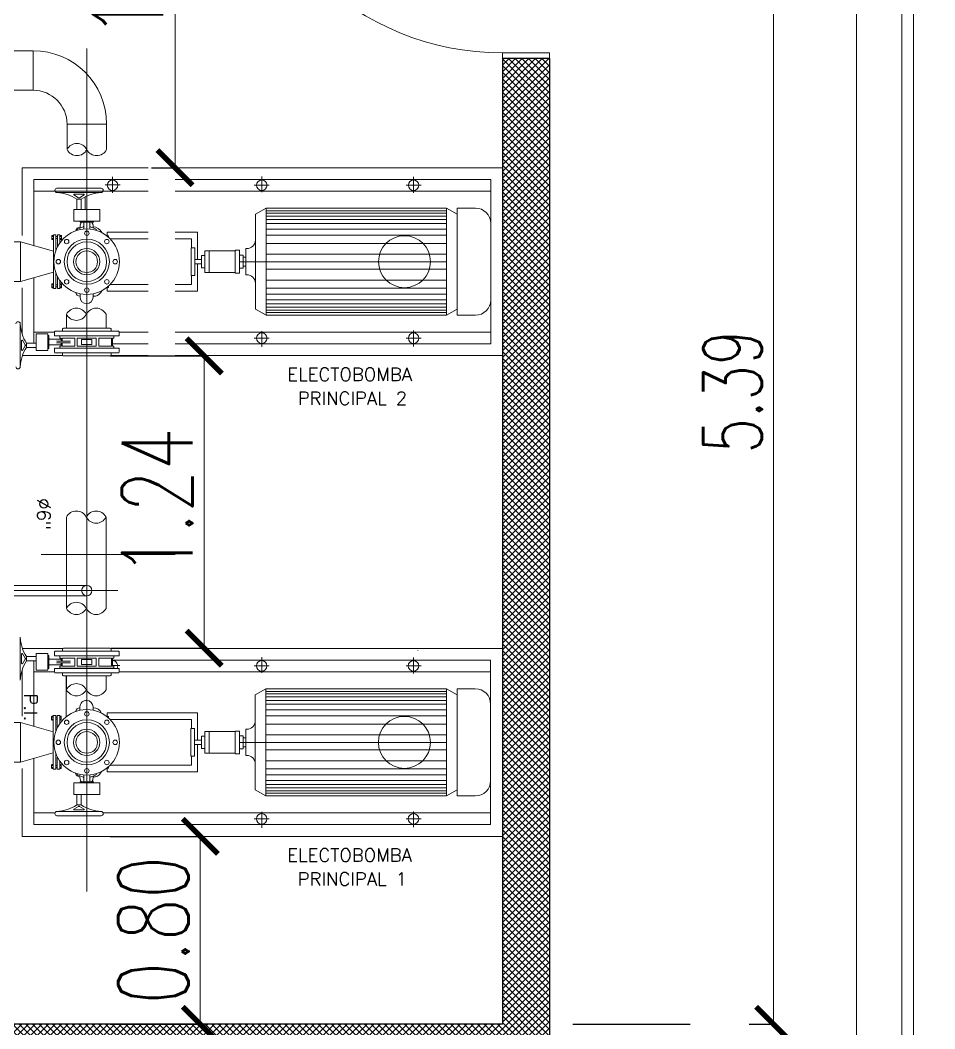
# Model space of a CAD drawing. Header units: millimetres. Extents: x 2828 to 3406, y 849 to 1266.
# Drawn here: x 2995.091 to 2998.985, y 1111.403 to 1115.696 of the extents above; entities that cross this region are included whole.
import ezdxf

# ---------------------------------------------------------------- set-up
doc = ezdxf.new("R2010")
doc.units = ezdxf.units.MM
doc.header["$PDMODE"] = 34
doc.header["$PDSIZE"] = -10
doc.linetypes.add('DASHDOT', pattern=[1, 0.5, -0.25, 0, -0.25])
doc.layers.get('DEFPOINTS').update_dxf_attribs({"lineweight": 5})
for name, color, linetype, lineweight in [('0.05', 64, 'Continuous', 5), ('0.10', 161, 'Continuous', 9), ('0.15', 41, 'Continuous', 13), ('0.30', 1, 'Continuous', 25), ('arq cotas', 152, 'Continuous', 13), ('ref. arq', 252, 'Continuous', 5)]:
    doc.layers.add(name, color=color, linetype=linetype, lineweight=lineweight)
doc.layers.add('sombrado muro nuevo', color=7, linetype='Continuous', lineweight=5, true_color=0x757575)
doc.layers.add('vehiculos', color=7, linetype='Continuous', lineweight=9, true_color=0x4a4a4a)
doc.styles.add('250-cts', font='romans.shx', dxfattribs={"width": 0.7, "height": 0.25})
doc.styles.add('ROMANS', font='romans.shx')
doc.dimstyles.new('250', dxfattribs={"dimtxt": 0.3, "dimasz": 0.15, "dimexe": 0, "dimexo": 0.1, "dimgap": 0.05, "dimtad": 1, "dimzin": 0, "dimdsep": 46, "dimtxsty": '250-cts', "dimblk": 'ARCHTICK', "dimcen": 0.02, "dimclrd": 256, "dimclre": 256, "dimclrt": 256, "dimazin": 0, "dimtfac": 1, "dimtofl": 0, "dimtmove": 1, "dimatfit": 0, "dimldrblk": 'OPEN90', "dimfxl": 1, "dimtolj": 1, "dimtzin": 0, "dimlwd": -1, "dimarcsym": 0})

# ---------------------------------------------------------------- blocks, each defined once
blk = doc.blocks.new('A$C545E2D67')
at = {"layer": '0.10'}
for points in [[(0.1154, 1.1732), (0.3154, 1.1732), (0.3154, 1.1482), (0.1154, 1.1482)], [(1.4654, 1.0982), (1.4654, 1.1482), (0.3154, 1.1482), (0.3154, 1.0982)], [(0.1154, -0.0018), (0.3154, -0.0018), (0.3154, -0.0268), (0.1154, -0.0268)]]:
    blk.add_lwpolyline(points, close=True, dxfattribs=at)
at = {"layer": 'ref. arq'}
blk.add_arc((0.3154, 1.1482), 1.151, 270, 357.7094, dxfattribs=at)
blk = doc.blocks.new('_ARCHTICK')
at = {"color": 0, "linetype": 'ByBlock', "const_width": 0.15}
blk.add_lwpolyline([(-0.5, -0.5), (0.5, 0.5)], dxfattribs=at)
blk = doc.blocks.new('*D471')
at = {"layer": 'arq cotas', "linetype": 'DASHDOT', "lineweight": -2, "transparency": 16777216}
for p, q in [((2995.4746, 1114.2669), (2995.8744, 1114.2669)), ((2995.4781, 1113.0229), (2995.8744, 1113.0229))]:
    blk.add_line(p, q, dxfattribs=at)
at = {"layer": 'arq cotas', "transparency": 16777216}
blk.add_line((2995.8744, 1113.0229), (2995.8744, 1114.2669), dxfattribs=at)
at = {"layer": 'DEFPOINTS', "color": 0, "transparency": 16777216}
for p in [(2995.3746, 1114.2669), (2995.8744, 1114.2669), (2995.3781, 1113.0229)]:
    blk.add_point(p, dxfattribs=at)
at = {"layer": 'arq cotas', "transparency": 16777216, "xscale": 0.15, "yscale": 0.15, "zscale": 0.15}
for p, rotation in [((2995.8744, 1114.2669), 90), ((2995.8744, 1113.0229), 270)]:
    blk.add_blockref('_ARCHTICK', p, dxfattribs=dict(at, rotation=rotation))
at = {"layer": 'arq cotas', "transparency": 16777216, "insert": (2995.6744, 1113.6449), "char_height": 0.3, "attachment_point": 5, "rotation": 90, "style": '250-cts'}
blk.add_mtext('\\A1;1.24', dxfattribs=at)
blk = doc.blocks.new('_Open90')
at = {"color": 0, "linetype": 'ByBlock', "lineweight": -2}
for p, q in [((-0.5, 0.5), (0, 0)), ((0, 0), (-1, 0)), ((0, 0), (-0.5, -0.5))]:
    blk.add_line(p, q, dxfattribs=at)
blk = doc.blocks.new('*D472')
at = {"layer": 'arq cotas', "linetype": 'DASHDOT', "lineweight": -2, "transparency": 16777216}
for p, q in [((2995.6501, 1116.8076), (2995.7501, 1116.8076)), ((2995.6501, 1115.0679), (2995.7501, 1115.0679))]:
    blk.add_line(p, q, dxfattribs=at)
at = {"layer": 'arq cotas', "transparency": 16777216}
blk.add_line((2995.7501, 1115.0679), (2995.7501, 1116.8076), dxfattribs=at)
at = {"layer": 'DEFPOINTS', "color": 0, "transparency": 16777216}
for p in [(2995.7501, 1116.8076), (2995.7501, 1116.8076), (2995.7501, 1115.0679)]:
    blk.add_point(p, dxfattribs=at)
at = {"layer": 'arq cotas', "transparency": 16777216, "xscale": 0.15, "yscale": 0.15, "zscale": 0.15}
for p, rotation in [((2995.7501, 1116.8076), 90), ((2995.7501, 1115.0679), 270)]:
    blk.add_blockref('_ARCHTICK', p, dxfattribs=dict(at, rotation=rotation))
at = {"layer": 'arq cotas', "transparency": 16777216, "insert": (2995.5501, 1115.9378), "char_height": 0.3, "attachment_point": 5, "rotation": 90, "style": '250-cts'}
blk.add_mtext('\\A1;1.74', dxfattribs=at)
blk = doc.blocks.new('*D480')
at = {"layer": 'arq cotas', "linetype": 'DASHDOT', "lineweight": -2, "transparency": 16777216}
for p, q in [((2997.4438, 1121.7119), (2998.6512, 1121.7119)), ((2997.4438, 1111.2119), (2998.6512, 1111.2119))]:
    blk.add_line(p, q, dxfattribs=at)
at = {"layer": 'arq cotas', "transparency": 16777216}
blk.add_line((2998.6512, 1121.7119), (2998.6512, 1111.2119), dxfattribs=at)
at = {"layer": 'DEFPOINTS', "color": 0, "transparency": 16777216}
for p in [(2997.3438, 1121.7119), (2997.3438, 1111.2119), (2998.6512, 1111.2119)]:
    blk.add_point(p, dxfattribs=at)
at = {"layer": 'arq cotas', "transparency": 16777216, "xscale": 0.15, "yscale": 0.15, "zscale": 0.15}
for p, rotation in [((2998.6512, 1121.7119), 90), ((2998.6512, 1111.2119), 270)]:
    blk.add_blockref('_ARCHTICK', p, dxfattribs=dict(at, rotation=rotation))
at = {"layer": 'arq cotas', "transparency": 16777216, "insert": (2998.4762, 1116.4619), "char_height": 0.25, "attachment_point": 5, "rotation": 90, "style": '250-cts'}
blk.add_mtext('\\A1;10.50', dxfattribs=at)
blk = doc.blocks.new('*D486')
at = {"layer": 'arq cotas', "linetype": 'DASHDOT', "lineweight": -2, "transparency": 16777216}
for p, q in [((2995.4746, 1112.2219), (2995.8579, 1112.2219)), ((2995.4746, 1111.4219), (2995.8579, 1111.4219))]:
    blk.add_line(p, q, dxfattribs=at)
at = {"layer": 'arq cotas', "transparency": 16777216}
blk.add_line((2995.8579, 1112.2219), (2995.8579, 1111.4219), dxfattribs=at)
at = {"layer": 'DEFPOINTS', "color": 0, "transparency": 16777216}
for p in [(2995.3746, 1112.2219), (2995.3746, 1111.4219), (2995.8579, 1111.4219)]:
    blk.add_point(p, dxfattribs=at)
at = {"layer": 'arq cotas', "transparency": 16777216, "xscale": 0.15, "yscale": 0.15, "zscale": 0.15}
for p, rotation in [((2995.8579, 1112.2219), 90), ((2995.8579, 1111.4219), 270)]:
    blk.add_blockref('_ARCHTICK', p, dxfattribs=dict(at, rotation=rotation))
at = {"layer": 'arq cotas', "transparency": 16777216, "insert": (2995.6579, 1111.8219), "char_height": 0.3, "attachment_point": 5, "rotation": 90, "style": '250-cts'}
blk.add_mtext('\\A1;0.80', dxfattribs=at)
blk = doc.blocks.new('*D493')
at = {"layer": 'arq cotas', "linetype": 'DASHDOT', "lineweight": -2, "transparency": 16777216}
for p, q in [((2997.2438, 1116.8076), (2998.2988, 1116.8076)), ((2997.4438, 1111.4219), (2998.2988, 1111.4219))]:
    blk.add_line(p, q, dxfattribs=at)
at = {"layer": 'arq cotas', "transparency": 16777216}
blk.add_line((2998.2988, 1116.8076), (2998.2988, 1111.4219), dxfattribs=at)
at = {"layer": 'DEFPOINTS', "color": 0, "transparency": 16777216}
for p in [(2997.1438, 1116.8076), (2997.3438, 1111.4219), (2998.2988, 1111.4219)]:
    blk.add_point(p, dxfattribs=at)
at = {"layer": 'arq cotas', "transparency": 16777216, "xscale": 0.15, "yscale": 0.15, "zscale": 0.15}
for p, rotation in [((2998.2988, 1116.8076), 90), ((2998.2988, 1111.4219), 270)]:
    blk.add_blockref('_ARCHTICK', p, dxfattribs=dict(at, rotation=rotation))
at = {"layer": 'arq cotas', "transparency": 16777216, "insert": (2998.1238, 1114.1147), "char_height": 0.25, "attachment_point": 5, "rotation": 90, "style": '250-cts'}
blk.add_mtext('\\A1;5.39', dxfattribs=at)

msp = doc.modelspace()

# ---------------------------------------------------------------- hatches: boundary and pattern name
at = {"layer": 'sombrado muro nuevo'}
h = msp.add_hatch(dxfattribs=at)
h.set_pattern_fill('_USER', color=256, scale=0.02, angle=45, style=0, double=1, pattern_type=0)
h.set_pattern_definition([(45, (0, 0), (-0.01414213562, 0.01414213562), []), (135, (0, 0), (-0.01414213562, -0.01414213562), [])])
h.paths.add_polyline_path([(2993.1581, 1121.7119), (2991.4937, 1121.7119), (2991.4937, 1111.2219), (2997.3438, 1111.2119), (2997.3438, 1115.5326), (2997.1438, 1115.5326), (2997.1438, 1111.4219), (2991.6937, 1111.4219), (2991.6937, 1121.5119), (2993.1581, 1121.5119)])

# ---------------------------------------------------------------- linework, layer by layer
at = {"layer": '0.05'}
for p, q in [((2998.8438, 1122.6068), (2998.8438, 1110.3169)), ((2998.8438, 1116.2119), (2998.8438, 1111.2119))]:
    msp.add_line(p, q, dxfattribs=at)
msp.add_lwpolyline([(2991.5937, 1123.0335), (2998.8438, 1123.0335), (2998.8438, 1109.8169), (2991.5937, 1109.8169)], dxfattribs=at)
msp.add_lwpolyline([(2998.8938, 1110.3669), (2998.8938, 1122.6068), (2998.8438, 1122.6068), (2998.8438, 1110.3669)], close=True, dxfattribs=at)
at = {"layer": '0.10'}
for p, q in [((2992.9449, 1115.5661), (2995.1462, 1115.5659)), ((2995.1462, 1115.3974), (2995.1462, 1115.5659)), ((2995.3746, 1115.5757), (2995.3746, 1111.9875)), ((2992.9449, 1115.3978), (2995.1462, 1115.3978)), ((2995.2904, 1115.2533), (2995.2904, 1115.145)), ((2995.2905, 1115.2533), (2995.4587, 1115.2533)), ((2995.4587, 1115.2533), (2995.4587, 1115.1452)), ((2995.6358, 1115.0679), (2995.0992, 1115.0679)), ((2995.0992, 1114.7789), (2995.0992, 1115.0679)), ((2995.4843, 1114.9615), (2995.4843, 1115.0292)), ((2997.1442, 1115.0679), (2995.7501, 1115.0679)), ((2996.1195, 1114.9633), (2996.1195, 1115.031)), ((2996.766, 1114.9615), (2996.766, 1115.0292)), ((2997.1442, 1114.2679), (2997.1442, 1115.0679)), ((2995.1492, 1114.7359), (2995.1492, 1115.0179)), ((2995.6358, 1115.0179), (2995.1492, 1115.0179)), ((2995.4525, 1114.9953), (2995.5162, 1114.9953)), ((2997.0942, 1115.0179), (2995.7501, 1115.0179)), ((2996.0876, 1114.9935), (2996.1513, 1114.9935)), ((2996.7341, 1114.9935), (2996.7978, 1114.9935)), ((2997.0942, 1114.3179), (2997.0942, 1115.0179)), ((2995.1492, 1114.9677), (2995.6358, 1114.9677)), ((2995.4351, 1114.9805), (2995.2477, 1114.9805)), ((2995.4351, 1114.9621), (2995.2477, 1114.9621)), ((2995.3671, 1114.8914), (2995.3671, 1114.9429)), ((2995.7501, 1114.9677), (2997.0942, 1114.9677)), ((2995.3322, 1114.9343), (2995.3506, 1114.9343)), ((2995.3322, 1114.8905), (2995.3322, 1114.9343)), ((2995.3506, 1114.8905), (2995.3506, 1114.9343)), ((2995.4302, 1114.8905), (2995.319, 1114.8905)), ((2995.319, 1114.8406), (2995.319, 1114.8905)), ((2995.4302, 1114.8905), (2995.4302, 1114.8406)), ((2996.0921, 1114.8704), (2996.1377, 1114.896)), ((2996.0921, 1114.8704), (2996.0921, 1114.4655)), ((2996.9059, 1114.896), (2996.1377, 1114.896)), ((2996.1377, 1114.896), (2996.1377, 1114.4398)), ((2996.1377, 1114.8842), (2996.9059, 1114.8842)), ((2996.1377, 1114.8746), (2996.9059, 1114.8746)), ((2996.1377, 1114.8621), (2996.9059, 1114.8621)), ((2996.9515, 1114.8704), (2996.9059, 1114.896)), ((2996.9059, 1114.896), (2996.9059, 1114.4398)), ((2997.029, 1114.896), (2996.9515, 1114.896)), ((2996.9515, 1114.896), (2996.9515, 1114.4398)), ((2995.319, 1114.8406), (2995.4302, 1114.8406)), ((2995.36, 1114.8164), (2995.3374, 1114.8078)), ((2995.346, 1114.811), (2995.346, 1114.8188)), ((2995.3467, 1114.8406), (2995.4025, 1114.8406)), ((2995.3467, 1114.8406), (2995.3467, 1114.8363)), ((2995.3467, 1114.8363), (2995.4025, 1114.8363)), ((2995.357, 1114.8358), (2995.357, 1114.8363)), ((2995.357, 1114.8358), (2995.3921, 1114.8358)), ((2995.357, 1114.8358), (2995.3609, 1114.8353)), ((2995.3617, 1114.8343), (2995.3617, 1114.8074)), ((2995.3875, 1114.8343), (2995.3875, 1114.8074)), ((2995.3921, 1114.8358), (2995.3882, 1114.8353)), ((2995.4117, 1114.8078), (2995.3891, 1114.8164)), ((2995.3921, 1114.8358), (2995.3921, 1114.8363)), ((2995.4015, 1114.8116), (2995.4015, 1114.8188)), ((2995.4025, 1114.8406), (2995.4025, 1114.8363)), ((2996.1377, 1114.8469), (2996.9059, 1114.8469)), ((2996.1377, 1114.8303), (2996.9059, 1114.8303)), ((2997.0942, 1114.8309), (2997.0942, 1114.505)), ((2995.2256, 1114.7645), (2995.2256, 1114.7769)), ((2995.2265, 1114.7789), (2995.2321, 1114.7789)), ((2995.2265, 1114.775), (2995.2321, 1114.775)), ((2995.2321, 1114.7826), (2995.2321, 1114.6679)), ((2995.2321, 1114.7826), (2995.2429, 1114.7826)), ((2995.2429, 1114.7826), (2995.2429, 1114.7157)), ((2995.2429, 1114.7748), (2995.2492, 1114.7748)), ((2995.2492, 1114.7826), (2995.2492, 1114.7303)), ((2995.2601, 1114.7826), (2995.2492, 1114.7826)), ((2995.2601, 1114.7826), (2995.2601, 1114.7484)), ((2995.2601, 1114.7484), (2995.2601, 1114.7826)), ((2995.2657, 1114.7789), (2995.2601, 1114.7789)), ((2995.2657, 1114.775), (2995.2601, 1114.775)), ((2995.2666, 1114.7645), (2995.2666, 1114.7769)), ((2995.3342, 1114.8037), (2995.3339, 1114.802)), ((2995.4152, 1114.802), (2995.415, 1114.8037)), ((2995.4604, 1114.7775), (2995.4673, 1114.7775)), ((2995.461, 1114.7775), (2995.461, 1114.794)), ((2995.461, 1114.794), (2995.6358, 1114.794)), ((2995.4673, 1114.7775), (2995.4673, 1114.7716)), ((2995.7501, 1114.794), (2995.8457, 1114.794)), ((2995.8457, 1114.6776), (2995.8457, 1114.794)), ((2996.1377, 1114.8068), (2996.9059, 1114.8068)), ((2996.1377, 1114.7806), (2996.9059, 1114.7806)), ((2995.0921, 1114.7521), (2994.9858, 1114.7521)), ((2995.0921, 1114.7521), (2995.0924, 1114.5838)), ((2995.0921, 1114.7521), (2995.2321, 1114.7123)), ((2995.2265, 1114.7664), (2995.2321, 1114.7664)), ((2995.2265, 1114.7625), (2995.2321, 1114.7625)), ((2995.2429, 1114.7666), (2995.2492, 1114.7666)), ((2995.2656, 1114.7664), (2995.2601, 1114.7664)), ((2995.2657, 1114.7625), (2995.2601, 1114.7625)), ((2995.4742, 1114.7649), (2995.6358, 1114.7649)), ((2995.7501, 1114.7649), (2995.8204, 1114.7649)), ((2995.8185, 1114.7263), (2995.8185, 1114.6679)), ((2995.8339, 1114.7263), (2995.8185, 1114.7263)), ((2995.8204, 1114.7263), (2995.8204, 1114.7649)), ((2995.8339, 1114.6679), (2995.8339, 1114.7263)), ((2996.1377, 1114.746), (2996.9059, 1114.746)), ((2995.8628, 1114.6416), (2995.8628, 1114.6942)), ((2995.8628, 1114.6942), (2995.8776, 1114.6942)), ((2995.8776, 1114.7144), (2995.8952, 1114.7144)), ((2995.8776, 1114.6214), (2995.8776, 1114.7144)), ((2995.8952, 1114.6214), (2995.8952, 1114.7144)), ((2995.8952, 1114.7139), (2996.0068, 1114.7139)), ((2996.0251, 1114.7163), (2996.0068, 1114.7163)), ((2996.0068, 1114.7163), (2996.0068, 1114.6196)), ((2996.0251, 1114.7163), (2996.0251, 1114.6196)), ((2996.0406, 1114.6953), (2996.0251, 1114.6953)), ((2996.0522, 1114.6869), (2996.0386, 1114.6869)), ((2996.0406, 1114.6953), (2996.0406, 1114.6406)), ((2996.0522, 1114.7237), (2996.0522, 1114.6122)), ((2996.0522, 1114.7237), (2996.0559, 1114.7237)), ((2996.1377, 1114.7004), (2996.9059, 1114.7004)), ((2995.2321, 1114.6679), (2995.2321, 1114.5536)), ((2995.8185, 1114.6095), (2995.8185, 1114.6679)), ((2995.8339, 1114.6776), (2995.8628, 1114.6776)), ((2995.8339, 1114.6679), (2995.8339, 1114.6095)), ((2995.8339, 1114.6583), (2995.8628, 1114.6583)), ((2995.8457, 1114.5419), (2995.8457, 1114.6583)), ((2995.8628, 1114.6416), (2995.8776, 1114.6416)), ((2996.0406, 1114.6406), (2996.0251, 1114.6406)), ((2996.0266, 1114.6679), (2996.9059, 1114.6679)), ((2996.0522, 1114.649), (2996.0386, 1114.649)), ((2995.2321, 1114.6235), (2995.0924, 1114.5838)), ((2995.1492, 1114.321), (2995.1492, 1114.5999)), ((2995.2429, 1114.6201), (2995.2429, 1114.5536)), ((2995.2492, 1114.6056), (2995.2492, 1114.5536)), ((2995.8339, 1114.6095), (2995.8185, 1114.6095)), ((2995.8204, 1114.5709), (2995.8204, 1114.6095)), ((2995.8776, 1114.6214), (2995.8952, 1114.6214)), ((2995.8952, 1114.622), (2996.0068, 1114.622)), ((2996.0251, 1114.6196), (2996.0068, 1114.6196)), ((2996.0522, 1114.6122), (2996.0559, 1114.6122)), ((2996.1377, 1114.6354), (2996.9059, 1114.6354)), ((2994.9858, 1114.5838), (2995.0924, 1114.5838)), ((2995.0992, 1114.3599), (2995.0992, 1114.5572)), ((2995.2256, 1114.5717), (2995.2256, 1114.5592)), ((2995.2265, 1114.5737), (2995.2321, 1114.5737)), ((2995.2265, 1114.5698), (2995.2321, 1114.5698)), ((2995.2265, 1114.5612), (2995.2321, 1114.5612)), ((2995.2265, 1114.5572), (2995.2321, 1114.5572)), ((2995.2429, 1114.5536), (2995.2321, 1114.5536)), ((2995.2429, 1114.5696), (2995.2492, 1114.5696)), ((2995.2429, 1114.5614), (2995.2492, 1114.5614)), ((2995.2492, 1114.5536), (2995.2601, 1114.5536)), ((2995.2601, 1114.5874), (2995.2601, 1114.5536)), ((2995.2601, 1114.5536), (2995.2601, 1114.5874)), ((2995.2657, 1114.5737), (2995.2601, 1114.5737)), ((2995.2656, 1114.5698), (2995.2601, 1114.5698)), ((2995.2657, 1114.5612), (2995.2601, 1114.5612)), ((2995.2657, 1114.5572), (2995.2601, 1114.5572)), ((2995.2666, 1114.5717), (2995.2666, 1114.5592)), ((2995.4604, 1114.5584), (2995.4673, 1114.5584)), ((2995.461, 1114.5419), (2995.461, 1114.5584)), ((2995.4673, 1114.5643), (2995.4673, 1114.5584)), ((2995.4742, 1114.5709), (2995.6358, 1114.5709)), ((2995.7501, 1114.5709), (2995.8204, 1114.5709)), ((2996.1377, 1114.5898), (2996.9059, 1114.5898)), ((2996.1377, 1114.5553), (2996.9059, 1114.5553)), ((2995.346, 1114.5171), (2995.346, 1114.5313)), ((2995.4015, 1114.5171), (2995.4015, 1114.5312)), ((2995.412, 1114.5214), (2995.4015, 1114.5214)), ((2995.461, 1114.5419), (2995.6358, 1114.5419)), ((2995.7501, 1114.5419), (2995.8457, 1114.5419)), ((2996.1377, 1114.529), (2996.9059, 1114.529)), ((2996.1377, 1114.5055), (2996.9059, 1114.5055)), ((2996.1377, 1114.489), (2996.9059, 1114.489)), ((2996.1377, 1114.4738), (2996.9059, 1114.4738)), ((2995.2882, 1114.385), (2995.2882, 1114.444)), ((2995.4566, 1114.385), (2995.4566, 1114.444)), ((2996.0921, 1114.4655), (2996.1377, 1114.4398)), ((2996.1377, 1114.4613), (2996.9059, 1114.4613)), ((2996.1377, 1114.4517), (2996.9059, 1114.4517)), ((2996.9059, 1114.4398), (2996.1377, 1114.4398)), ((2996.9515, 1114.4655), (2996.9059, 1114.4398)), ((2997.029, 1114.4398), (2996.9515, 1114.4398)), ((2995.0909, 1114.4035), (2995.0909, 1114.2205)), ((2995.2714, 1114.3722), (2995.2714, 1114.3816)), ((2995.4743, 1114.385), (2995.2748, 1114.385)), ((2995.4777, 1114.3722), (2995.4777, 1114.3816)), ((2995.1492, 1114.3681), (2995.237, 1114.3681)), ((2995.1597, 1114.3612), (2995.2086, 1114.3612)), ((2995.1597, 1114.3612), (2995.1597, 1114.2895)), ((2995.2086, 1114.2895), (2995.2086, 1114.3612)), ((2995.2086, 1114.3533), (2995.2128, 1114.3533)), ((2995.2086, 1114.3533), (2995.2128, 1114.3533)), ((2995.2086, 1114.3533), (2995.2086, 1114.2977)), ((2995.2086, 1114.2985), (2995.2086, 1114.3533)), ((2995.2128, 1114.3533), (2995.2128, 1114.2985)), ((2995.2128, 1114.2985), (2995.2128, 1114.3533)), ((2995.2134, 1114.3432), (2995.2128, 1114.3432)), ((2995.2134, 1114.3432), (2995.2128, 1114.3432)), ((2995.2134, 1114.3432), (2995.2134, 1114.3087)), ((2995.2134, 1114.3432), (2995.2138, 1114.3393)), ((2995.2134, 1114.3087), (2995.2134, 1114.3432)), ((2995.2134, 1114.3432), (2995.2138, 1114.3393)), ((2995.2148, 1114.3386), (2995.2653, 1114.3386)), ((2995.237, 1114.3528), (2995.237, 1114.3694)), ((2995.294, 1114.3528), (2995.237, 1114.3528)), ((2995.5094, 1114.3722), (2995.2398, 1114.3722)), ((2995.2596, 1114.343), (2995.2596, 1114.3517)), ((2995.2924, 1114.3517), (2995.2596, 1114.3517)), ((2995.2633, 1114.3517), (2995.2633, 1114.3528)), ((2995.2924, 1114.3517), (2995.2633, 1114.3517)), ((2995.4895, 1114.3517), (2995.2924, 1114.3517)), ((2995.5121, 1114.3528), (2995.294, 1114.3528)), ((2995.4858, 1114.3517), (2995.4253, 1114.3517)), ((2995.4858, 1114.3517), (2995.4858, 1114.3528)), ((2995.4895, 1114.343), (2995.4895, 1114.3517)), ((2995.5121, 1114.3528), (2995.5121, 1114.3694)), ((2995.5121, 1114.3681), (2995.6358, 1114.3681)), ((2995.7501, 1114.3681), (2997.0942, 1114.3681)), ((2996.0876, 1114.3424), (2996.1513, 1114.3424)), ((2996.1195, 1114.3726), (2996.1195, 1114.3048)), ((2996.7341, 1114.3424), (2996.7978, 1114.3424)), ((2996.766, 1114.3744), (2996.766, 1114.3067)), ((2995.1597, 1114.321), (2995.1181, 1114.321)), ((2995.1181, 1114.303), (2995.1181, 1114.321)), ((2995.1597, 1114.303), (2995.1181, 1114.303)), ((2995.2128, 1114.2985), (2995.2086, 1114.2985)), ((2995.2134, 1114.3087), (2995.2128, 1114.3087)), ((2995.2134, 1114.3087), (2995.2128, 1114.3087)), ((2995.2134, 1114.3087), (2995.2138, 1114.3125)), ((2995.2134, 1114.3087), (2995.2138, 1114.3125)), ((2995.2148, 1114.3133), (2995.2653, 1114.3133)), ((2995.237, 1114.2991), (2995.237, 1114.2824)), ((2995.2677, 1114.2991), (2995.237, 1114.2991)), ((2995.3028, 1114.3297), (2995.248, 1114.3297)), ((2995.3028, 1114.3222), (2995.248, 1114.3222)), ((2995.2596, 1114.3002), (2995.2596, 1114.3089)), ((2995.2676, 1114.3002), (2995.2596, 1114.3002)), ((2995.2633, 1114.3002), (2995.2633, 1114.2991)), ((2995.2676, 1114.3002), (2995.2633, 1114.3002)), ((2995.3079, 1114.3002), (2995.2676, 1114.3002)), ((2995.3083, 1114.2991), (2995.2677, 1114.2991)), ((2995.2978, 1114.3002), (2995.2829, 1114.3002)), ((2995.4895, 1114.3002), (2995.3079, 1114.3002)), ((2995.5121, 1114.2991), (2995.3083, 1114.2991)), ((2995.4858, 1114.3002), (2995.4253, 1114.3002)), ((2995.6358, 1114.3179), (2995.4838, 1114.3179)), ((2995.4858, 1114.3002), (2995.4858, 1114.2991)), ((2995.4895, 1114.3002), (2995.4895, 1114.3089)), ((2995.5121, 1114.2991), (2995.5121, 1114.2824)), ((2997.0942, 1114.3179), (2995.7501, 1114.3179)), ((2995.2723, 1114.2679), (2995.1005, 1114.2679)), ((2995.2086, 1114.2895), (2995.1597, 1114.2895)), ((2995.2732, 1114.2797), (2995.2398, 1114.2797)), ((2995.2714, 1114.2797), (2995.2714, 1114.2702)), ((2995.5094, 1114.2797), (2995.2732, 1114.2797)), ((2995.2819, 1114.2669), (2995.2748, 1114.2669)), ((2995.4743, 1114.2669), (2995.2819, 1114.2669)), ((2995.6358, 1114.2679), (2995.4768, 1114.2679)), ((2995.4777, 1114.2797), (2995.4777, 1114.2702)), ((2997.1442, 1114.2679), (2995.7501, 1114.2679)), ((2995.2882, 1113.5807), (2995.2882, 1113.1922)), ((2995.4566, 1113.5807), (2995.4566, 1113.1922)), ((2995.1801, 1113.4219), (2995.7509, 1113.4219)), ((2993.2276, 1113.2679), (2995.5065, 1113.2679)), ((2995.2882, 1113.2899, 0.0003), (2994.332, 1113.2899, 0.0003)), ((2995.2882, 1113.2899, 0.0003), (2995.3746, 1113.2899)), ((2995.2882, 1113.2459, 0.0003), (2994.3319, 1113.2459, 0.0003)), ((2995.2882, 1113.2459, 0.0003), (2995.3746, 1113.2459)), ((2995.0909, 1112.8863), (2995.0909, 1113.0693)), ((2995.2723, 1113.0219), (2995.1005, 1113.0219)), ((2995.237, 1112.9907), (2995.237, 1113.0074)), ((2995.2732, 1113.0101), (2995.2398, 1113.0101)), ((2995.2714, 1113.0101), (2995.2714, 1113.0196)), ((2995.5094, 1113.0101), (2995.2732, 1113.0101)), ((2995.2819, 1113.0229), (2995.2748, 1113.0229)), ((2995.4743, 1113.0229), (2995.2819, 1113.0229)), ((2997.1438, 1113.0219), (2995.4768, 1113.0219)), ((2995.4777, 1113.0101), (2995.4777, 1113.0196)), ((2995.5121, 1112.9907), (2995.5121, 1113.0074)), ((2996.7835, 1113.0123), (2996.7835, 1113.0114)), ((2996.7835, 1113.0123), (2996.7835, 1113.0114)), ((2997.1438, 1112.2219), (2997.1438, 1113.0219)), ((2995.1181, 1112.9868), (2995.1181, 1112.9688)), ((2995.1597, 1112.9868), (2995.1181, 1112.9868)), ((2995.1597, 1112.9688), (2995.1181, 1112.9688)), ((2995.1488, 1112.6898), (2995.1488, 1112.9688)), ((2995.2086, 1113.0003), (2995.1597, 1113.0003)), ((2995.1597, 1112.9286), (2995.1597, 1113.0003)), ((2995.2086, 1113.0003), (2995.2086, 1112.9286)), ((2995.2086, 1112.9365), (2995.2086, 1112.9921)), ((2995.2086, 1112.9913), (2995.2086, 1112.9365)), ((2995.2128, 1112.9913), (2995.2086, 1112.9913)), ((2995.2128, 1112.9365), (2995.2128, 1112.9913)), ((2995.2128, 1112.9913), (2995.2128, 1112.9365)), ((2995.2134, 1112.9811), (2995.2128, 1112.9811)), ((2995.2134, 1112.9811), (2995.2128, 1112.9811)), ((2995.2134, 1112.9466), (2995.2134, 1112.9811)), ((2995.2134, 1112.9811), (2995.2138, 1112.9773)), ((2995.2134, 1112.9811), (2995.2134, 1112.9466)), ((2995.2134, 1112.9811), (2995.2138, 1112.9773)), ((2995.2148, 1112.9765), (2995.2653, 1112.9765)), ((2995.2677, 1112.9907), (2995.237, 1112.9907)), ((2995.3028, 1112.9676), (2995.248, 1112.9676)), ((2995.2596, 1112.9896), (2995.2596, 1112.9809)), ((2995.2676, 1112.9896), (2995.2596, 1112.9896)), ((2995.2633, 1112.9896), (2995.2633, 1112.9907)), ((2995.2676, 1112.9896), (2995.2633, 1112.9896)), ((2995.3079, 1112.9896), (2995.2676, 1112.9896)), ((2995.3083, 1112.9907), (2995.2677, 1112.9907)), ((2995.2978, 1112.9896), (2995.2829, 1112.9896)), ((2995.4895, 1112.9896), (2995.3079, 1112.9896)), ((2995.5121, 1112.9907), (2995.3083, 1112.9907)), ((2995.4858, 1112.9896), (2995.4253, 1112.9896)), ((2997.0938, 1112.9719), (2995.4838, 1112.9719)), ((2995.4858, 1112.9896), (2995.4858, 1112.9907)), ((2995.4895, 1112.9896), (2995.4895, 1112.9809)), ((2996.1191, 1112.9172), (2996.1191, 1112.985)), ((2996.7656, 1112.9154), (2996.7656, 1112.9831)), ((2997.0938, 1112.2719), (2997.0938, 1112.9719)), ((2995.0988, 1112.7329), (2995.0988, 1112.9287)), ((2995.1488, 1112.9217), (2995.237, 1112.9217)), ((2995.1597, 1112.9286), (2995.2086, 1112.9286)), ((2995.2086, 1112.9365), (2995.2128, 1112.9365)), ((2995.2086, 1112.9365), (2995.2128, 1112.9365)), ((2995.2134, 1112.9466), (2995.2128, 1112.9466)), ((2995.2134, 1112.9466), (2995.2128, 1112.9466)), ((2995.2134, 1112.9466), (2995.2138, 1112.9505)), ((2995.2134, 1112.9466), (2995.2138, 1112.9505)), ((2995.2148, 1112.9512), (2995.2653, 1112.9512)), ((2995.237, 1112.937), (2995.237, 1112.9203)), ((2995.294, 1112.937), (2995.237, 1112.937)), ((2995.3028, 1112.9601), (2995.248, 1112.9601)), ((2995.2596, 1112.9468), (2995.2596, 1112.9381)), ((2995.2924, 1112.9381), (2995.2596, 1112.9381)), ((2995.2633, 1112.9381), (2995.2633, 1112.937)), ((2995.2924, 1112.9381), (2995.2633, 1112.9381)), ((2995.4895, 1112.9381), (2995.2924, 1112.9381)), ((2995.5121, 1112.937), (2995.294, 1112.937)), ((2995.4858, 1112.9381), (2995.4253, 1112.9381)), ((2995.4838, 1112.9493), (2995.5158, 1112.9493)), ((2995.4858, 1112.9381), (2995.4858, 1112.937)), ((2995.4895, 1112.9468), (2995.4895, 1112.9381)), ((2995.5121, 1112.937), (2995.5121, 1112.9203)), ((2995.5121, 1112.9217), (2997.0938, 1112.9217)), ((2996.0872, 1112.9474), (2996.1509, 1112.9474)), ((2996.7337, 1112.9474), (2996.7974, 1112.9474)), ((2995.5094, 1112.9176), (2995.2398, 1112.9176)), ((2995.2714, 1112.9176), (2995.2714, 1112.9082)), ((2995.4743, 1112.9048), (2995.2748, 1112.9048)), ((2995.2871, 1112.9048), (2995.2871, 1112.7326)), ((2995.2882, 1112.9048), (2995.2882, 1112.8458)), ((2995.4566, 1112.9048), (2995.4566, 1112.8458)), ((2995.4777, 1112.9176), (2995.4777, 1112.9082)), ((2996.0917, 1112.8243), (2996.1373, 1112.85)), ((2996.9055, 1112.85), (2996.1373, 1112.85)), ((2996.1373, 1112.85), (2996.1373, 1112.3938)), ((2996.1373, 1112.8381), (2996.9055, 1112.8381)), ((2996.9511, 1112.8243), (2996.9055, 1112.85)), ((2996.9055, 1112.85), (2996.9055, 1112.3938)), ((2997.0286, 1112.85), (2996.9511, 1112.85)), ((2996.9511, 1112.85), (2996.9511, 1112.3938)), ((2996.0917, 1112.8243), (2996.0917, 1112.4194)), ((2996.1373, 1112.8285), (2996.9055, 1112.8285)), ((2996.1373, 1112.816), (2996.9055, 1112.816)), ((2996.1373, 1112.8008), (2996.9055, 1112.8008)), ((2995.3456, 1112.7584), (2995.3456, 1112.7727)), ((2995.4012, 1112.7587), (2995.4012, 1112.7727)), ((2996.1373, 1112.7843), (2996.9055, 1112.7843)), ((2996.1373, 1112.7608), (2996.9055, 1112.7608)), ((2997.0938, 1112.7848), (2997.0938, 1112.4589)), ((2995.225, 1112.7184), (2995.225, 1112.7308)), ((2995.2259, 1112.7329), (2995.2315, 1112.7329)), ((2995.2259, 1112.7289), (2995.2315, 1112.7289)), ((2995.2259, 1112.7203), (2995.2315, 1112.7203)), ((2995.2259, 1112.7164), (2995.2315, 1112.7164)), ((2995.2315, 1112.7365), (2995.2315, 1112.6219)), ((2995.2315, 1112.7365), (2995.2424, 1112.7365)), ((2995.2424, 1112.7365), (2995.2424, 1112.6697)), ((2995.2424, 1112.7287), (2995.2486, 1112.7287)), ((2995.2424, 1112.7205), (2995.2486, 1112.7205)), ((2995.2486, 1112.7365), (2995.2486, 1112.6842)), ((2995.2595, 1112.7365), (2995.2486, 1112.7365)), ((2995.2595, 1112.7365), (2995.2595, 1112.7024)), ((2995.2595, 1112.7024), (2995.2595, 1112.7365)), ((2995.2651, 1112.7329), (2995.2595, 1112.7329)), ((2995.2651, 1112.7289), (2995.2595, 1112.7289)), ((2995.265, 1112.7203), (2995.2595, 1112.7203)), ((2995.2651, 1112.7164), (2995.2595, 1112.7164)), ((2995.266, 1112.7184), (2995.266, 1112.7308)), ((2995.46, 1112.7314), (2995.4669, 1112.7314)), ((2995.4606, 1112.7314), (2995.4606, 1112.7479)), ((2995.4606, 1112.7479), (2995.8453, 1112.7479)), ((2995.4669, 1112.7314), (2995.4669, 1112.7255)), ((2995.4739, 1112.7189), (2995.82, 1112.7189)), ((2995.82, 1112.6803), (2995.82, 1112.7189)), ((2995.8453, 1112.6315), (2995.8453, 1112.7479)), ((2996.1373, 1112.7345), (2996.9055, 1112.7345)), ((2995.0917, 1112.706), (2994.9854, 1112.706)), ((2995.0917, 1112.706), (2995.092, 1112.5377)), ((2995.0917, 1112.706), (2995.2317, 1112.6663)), ((2995.8181, 1112.6803), (2995.8181, 1112.6219)), ((2995.8335, 1112.6803), (2995.8181, 1112.6803)), ((2995.8335, 1112.6219), (2995.8335, 1112.6803)), ((2995.8773, 1112.6684), (2995.8949, 1112.6684)), ((2995.8773, 1112.5754), (2995.8773, 1112.6684)), ((2995.8949, 1112.5754), (2995.8949, 1112.6684)), ((2995.8949, 1112.6678), (2996.0064, 1112.6678)), ((2996.0248, 1112.6702), (2996.0064, 1112.6702)), ((2996.0064, 1112.6702), (2996.0064, 1112.5735)), ((2996.0248, 1112.6702), (2996.0248, 1112.5735)), ((2996.0518, 1112.6776), (2996.0518, 1112.5661)), ((2996.0518, 1112.6776), (2996.0555, 1112.6776)), ((2996.1373, 1112.7), (2996.9055, 1112.7)), ((2995.2315, 1112.6219), (2995.2315, 1112.5075)), ((2995.8181, 1112.5634), (2995.8181, 1112.6219)), ((2995.8335, 1112.6315), (2995.8624, 1112.6315)), ((2995.8335, 1112.6219), (2995.8335, 1112.5634)), ((2995.8624, 1112.5956), (2995.8624, 1112.6482)), ((2995.8624, 1112.6482), (2995.8773, 1112.6482)), ((2996.0402, 1112.6492), (2996.0248, 1112.6492)), ((2996.0262, 1112.6219), (2996.9055, 1112.6219)), ((2996.0518, 1112.6408), (2996.0382, 1112.6408)), ((2996.0402, 1112.6492), (2996.0402, 1112.5945)), ((2996.1373, 1112.6544), (2996.9055, 1112.6544)), ((2995.8335, 1112.6122), (2995.8624, 1112.6122)), ((2995.8453, 1112.4958), (2995.8453, 1112.6122)), ((2995.8624, 1112.5956), (2995.8773, 1112.5956)), ((2996.0402, 1112.5945), (2996.0248, 1112.5945)), ((2996.0518, 1112.6029), (2996.0382, 1112.6029)), ((2996.1373, 1112.5894), (2996.9055, 1112.5894)), ((2994.9854, 1112.5377), (2995.092, 1112.5377)), ((2995.2317, 1112.5774), (2995.092, 1112.5377)), ((2995.1488, 1112.2719), (2995.1488, 1112.5539)), ((2995.2424, 1112.5741), (2995.2424, 1112.5075)), ((2995.2486, 1112.5595), (2995.2486, 1112.5075)), ((2995.2595, 1112.5414), (2995.2595, 1112.5075)), ((2995.2595, 1112.5075), (2995.2595, 1112.5414)), ((2995.8335, 1112.5634), (2995.8181, 1112.5634)), ((2995.82, 1112.5249), (2995.82, 1112.5634)), ((2995.8773, 1112.5754), (2995.8949, 1112.5754)), ((2995.8949, 1112.5759), (2996.0064, 1112.5759)), ((2996.0248, 1112.5735), (2996.0064, 1112.5735)), ((2996.0518, 1112.5661), (2996.0555, 1112.5661)), ((2996.1373, 1112.5438), (2996.9055, 1112.5438)), ((2995.0988, 1112.2219), (2995.0988, 1112.5111)), ((2995.225, 1112.5256), (2995.225, 1112.5132)), ((2995.2259, 1112.5276), (2995.2315, 1112.5276)), ((2995.2259, 1112.5237), (2995.2315, 1112.5237)), ((2995.2259, 1112.5151), (2995.2315, 1112.5151)), ((2995.2259, 1112.5111), (2995.2315, 1112.5111)), ((2995.2424, 1112.5075), (2995.2315, 1112.5075)), ((2995.2424, 1112.5235), (2995.2486, 1112.5235)), ((2995.2424, 1112.5153), (2995.2486, 1112.5153)), ((2995.2486, 1112.5075), (2995.2595, 1112.5075)), ((2995.2651, 1112.5276), (2995.2595, 1112.5276)), ((2995.265, 1112.5237), (2995.2595, 1112.5237)), ((2995.2651, 1112.5151), (2995.2595, 1112.5151)), ((2995.2651, 1112.5111), (2995.2595, 1112.5111)), ((2995.266, 1112.5256), (2995.266, 1112.5132)), ((2995.46, 1112.5123), (2995.4669, 1112.5123)), ((2995.4606, 1112.4958), (2995.4606, 1112.5123)), ((2995.4606, 1112.4958), (2995.8453, 1112.4958)), ((2995.4669, 1112.5182), (2995.4669, 1112.5123)), ((2995.4739, 1112.5249), (2995.82, 1112.5249)), ((2996.1373, 1112.5092), (2996.9055, 1112.5092)), ((2995.319, 1112.4492), (2995.4302, 1112.4492)), ((2995.319, 1112.4492), (2995.319, 1112.3993)), ((2995.3342, 1112.4861), (2995.3339, 1112.4878)), ((2995.36, 1112.4734), (2995.3374, 1112.482)), ((2995.3456, 1112.471), (2995.3456, 1112.4753)), ((2995.3467, 1112.4535), (2995.4025, 1112.4535)), ((2995.3467, 1112.4492), (2995.3467, 1112.4535)), ((2995.3467, 1112.4492), (2995.4025, 1112.4492)), ((2995.357, 1112.454), (2995.3609, 1112.4545)), ((2995.357, 1112.454), (2995.3921, 1112.454)), ((2995.357, 1112.454), (2995.357, 1112.4535)), ((2995.3617, 1112.4555), (2995.3617, 1112.4824)), ((2995.3875, 1112.4555), (2995.3875, 1112.4824)), ((2995.3921, 1112.454), (2995.3882, 1112.4545)), ((2995.4117, 1112.482), (2995.3891, 1112.4734)), ((2995.3921, 1112.454), (2995.3921, 1112.4535)), ((2995.4012, 1112.471), (2995.4012, 1112.478)), ((2995.4116, 1112.4753), (2995.4012, 1112.4753)), ((2995.4025, 1112.4492), (2995.4025, 1112.4535)), ((2995.4152, 1112.4878), (2995.415, 1112.4861)), ((2995.4302, 1112.3993), (2995.4302, 1112.4492)), ((2996.1373, 1112.483), (2996.9055, 1112.483)), ((2996.1373, 1112.4595), (2996.9055, 1112.4595)), ((2996.0917, 1112.4194), (2996.1373, 1112.3938)), ((2996.1373, 1112.4429), (2996.9055, 1112.4429)), ((2996.1373, 1112.4277), (2996.9055, 1112.4277)), ((2996.1373, 1112.4152), (2996.9055, 1112.4152)), ((2996.9511, 1112.4194), (2996.9055, 1112.3938)), ((2995.4302, 1112.3993), (2995.319, 1112.3993)), ((2995.3322, 1112.3993), (2995.3322, 1112.3555)), ((2995.3506, 1112.3993), (2995.3506, 1112.3555)), ((2996.1373, 1112.4056), (2996.9055, 1112.4056)), ((2996.9055, 1112.3938), (2996.1373, 1112.3938)), ((2997.0286, 1112.3938), (2996.9511, 1112.3938)), ((2995.1488, 1112.3221), (2995.2367, 1112.3221)), ((2995.4351, 1112.3277), (2995.2477, 1112.3277)), ((2995.3322, 1112.3555), (2995.3506, 1112.3555)), ((2995.4436, 1112.3221), (2997.0938, 1112.3221)), ((2996.1191, 1112.3265), (2996.1191, 1112.2588)), ((2996.7656, 1112.3283), (2996.7656, 1112.2606)), ((2995.4351, 1112.3093), (2995.2477, 1112.3093)), ((2996.0872, 1112.2963), (2996.1509, 1112.2963)), ((2996.7337, 1112.2963), (2996.7974, 1112.2963)), ((2997.0938, 1112.2719), (2995.1488, 1112.2719)), ((2997.1438, 1112.2219), (2995.0988, 1112.2219))]:
    msp.add_line(p, q, dxfattribs=at)
for points in [[(2995.3392, 1114.9404), (2995.3192, 1114.952, -0.57735), (2995.3213, 1114.9557), (2995.3614, 1114.9557, -0.57735), (2995.3636, 1114.952), (2995.3435, 1114.9404, -0.57735)], [(2995.1121, 1114.3099), (2995.1007, 1114.2903, -0.57735), (2995.0971, 1114.2924), (2995.0971, 1114.3316, -0.57735), (2995.1007, 1114.3337), (2995.1121, 1114.3141, -0.57735)], [(2995.1121, 1112.9799), (2995.1007, 1112.9995, 0.57735), (2995.0971, 1112.9974), (2995.0971, 1112.9582, 0.57735), (2995.1007, 1112.9561), (2995.1121, 1112.9757, 0.57735)], [(2995.3392, 1112.3494), (2995.3192, 1112.3378, 0.57735), (2995.3213, 1112.3341), (2995.3614, 1112.3341, 0.57735), (2995.3636, 1112.3378), (2995.3435, 1112.3494, 0.57735)]]:
    msp.add_lwpolyline(points, format="xyb", close=True, dxfattribs=at)
for points in [[(2995.2596, 1114.343), (2995.2653, 1114.343), (2995.2653, 1114.3297)], [(2995.2701, 1114.3222), (2995.2701, 1114.3089), (2995.3231, 1114.3089), (2995.3231, 1114.343), (2995.2701, 1114.343), (2995.2701, 1114.3297)], [(2995.4895, 1114.343), (2995.4838, 1114.343), (2995.4838, 1114.3089), (2995.4895, 1114.3089)], [(2995.2653, 1114.3222), (2995.2653, 1114.3089), (2995.2596, 1114.3089)], [(2995.2653, 1112.9676), (2995.2653, 1112.9809), (2995.2596, 1112.9809)], [(2995.2701, 1112.9676), (2995.2701, 1112.9809), (2995.3231, 1112.9809), (2995.3231, 1112.9468), (2995.2701, 1112.9468), (2995.2701, 1112.9601)], [(2995.4895, 1112.9468), (2995.4838, 1112.9468), (2995.4838, 1112.9809), (2995.4895, 1112.9809)], [(2995.2596, 1112.9468), (2995.2653, 1112.9468), (2995.2653, 1112.9601)]]:
    msp.add_lwpolyline(points, dxfattribs=at)
for points in [[(2995.3341, 1114.343), (2995.3341, 1114.3089), (2995.4151, 1114.3089), (2995.4151, 1114.343)], [(2995.4791, 1114.3089), (2995.4791, 1114.343), (2995.426, 1114.343), (2995.426, 1114.3089)], [(2995.3964, 1114.3362), (2995.3964, 1114.3157), (2995.3527, 1114.3157), (2995.3527, 1114.3362)], [(2995.3341, 1112.9468), (2995.3341, 1112.9809), (2995.4151, 1112.9809), (2995.4151, 1112.9468)], [(2995.3964, 1112.9536), (2995.3964, 1112.9741), (2995.3527, 1112.9741), (2995.3527, 1112.9536)], [(2995.4791, 1112.9809), (2995.4791, 1112.9468), (2995.426, 1112.9468), (2995.426, 1112.9809)]]:
    msp.add_lwpolyline(points, close=True, dxfattribs=at)
for centre, radius in [((2995.4842, 1114.9935), 0.0224), ((2996.1194, 1114.9935), 0.0224), ((2996.7659, 1114.9935), 0.0224), ((2995.374, 1114.6679), 0.1395), ((2995.3746, 1114.7889), 0.0095), ((2996.7272, 1114.6679), 0.1106), ((2995.3746, 1114.6679), 0.096), ((2995.289, 1114.7535), 0.0095), ((2995.3746, 1114.6679), 0.0842), ((2995.4601, 1114.7535), 0.0095), ((2995.3742, 1114.6679), 0.0557), ((2995.3742, 1114.6679), 0.0461), ((2995.2536, 1114.6679), 0.0095), ((2995.4956, 1114.6679), 0.0095), ((2995.289, 1114.5824), 0.0095), ((2995.3746, 1114.5469), 0.0095), ((2995.4601, 1114.5824), 0.0095), ((2996.1194, 1114.3424), 0.0224), ((2996.7659, 1114.3424), 0.0224), ((2995.3746, 1113.2679), 0.022), ((2996.119, 1112.9474), 0.0224), ((2996.7655, 1112.9474), 0.0224), ((2995.374, 1112.6219), 0.1395), ((2995.3746, 1112.7429), 0.0095), ((2995.3746, 1112.6219), 0.096), ((2995.289, 1112.7074), 0.0095), ((2995.4601, 1112.7074), 0.0095), ((2996.7268, 1112.6219), 0.1106), ((2995.3746, 1112.6219), 0.0842), ((2995.3742, 1112.6219), 0.0557), ((2995.3742, 1112.6219), 0.0461), ((2995.2536, 1112.6219), 0.0095), ((2995.4956, 1112.6219), 0.0095), ((2995.289, 1112.5363), 0.0095), ((2995.4601, 1112.5363), 0.0095), ((2995.3746, 1112.5009), 0.0095), ((2996.119, 1112.2963), 0.0224), ((2996.7655, 1112.2963), 0.0224)]:
    msp.add_circle(centre, radius, dxfattribs=at)
for centre, radius, start, end in [((2995.1462, 1115.2533), 0.3126, 360, 90), ((2995.1462, 1115.2533), 0.1442, 360, 90), ((2995.3324, 1115.124), 0.0471, 26.6827, 153.3173), ((2995.3324, 1115.1664), 0.0471, 206.6827, 333.3173), ((2995.4166, 1115.1664), 0.0471, 206.6827, 333.3173), ((2995.2477, 1114.9713), 0.00922, 90, 270), ((2995.2385, 1114.7921), 0.1703, 56.6246, 86.9064), ((2995.4443, 1114.7921), 0.1703, 93.0936, 123.3754), ((2995.4351, 1114.9713), 0.00922, 270, 90), ((2997.029, 1114.8309), 0.0652, 360, 90), ((2995.3456, 1114.796), 0.0185, 88.786, 169.2671), ((2995.3738, 1114.8188), 0.0278, 140.8338, 180), ((2995.3591, 1114.8188), 0.00258, 290.8545, 360), ((2995.3606, 1114.8343), 0.00107, 360, 74.0403), ((2995.3885, 1114.8343), 0.00107, 105.9597, 180), ((2995.39, 1114.8188), 0.00258, 180, 249.1455), ((2995.3738, 1114.8188), 0.0278, 0, 39.1662), ((2995.4028, 1114.7775), 0.0382, 22.0618, 91.8475), ((2995.2282, 1114.7769), 0.0026, 131.5833, 230.0094), ((2995.2361, 1114.7707), 0.0106, 156.4999, 204.2344), ((2995.2639, 1114.7769), 0.0026, 309.9906, 48.4167), ((2995.256, 1114.7707), 0.0106, 335.7656, 23.5001), ((2995.3393, 1114.8029), 0.00515, 110.8545, 171.2548), ((2995.4099, 1114.8029), 0.00515, 8.7452, 69.1455), ((2995.2282, 1114.7644), 0.0026, 129.9906, 228.4167), ((2995.2639, 1114.7644), 0.0026, 311.5833, 50.0094), ((2996.0559, 1114.7599), 0.0362, 270, 360), ((2996.0559, 1114.576), 0.0362, 360, 90), ((2995.2282, 1114.5717), 0.0026, 131.5833, 230.0094), ((2995.2361, 1114.5654), 0.0106, 155.7656, 203.5001), ((2995.2282, 1114.5592), 0.0026, 129.9906, 228.4167), ((2995.2639, 1114.5717), 0.0026, 309.9906, 48.4167), ((2995.256, 1114.5654), 0.0106, 336.4999, 24.2344), ((2995.2639, 1114.5592), 0.0026, 311.5833, 50.0094), ((2995.3456, 1114.5399), 0.0185, 190.7329, 270), ((2995.3738, 1114.5171), 0.0278, 180, 360), ((2995.4033, 1114.558), 0.0376, 283.3984, 338.4253), ((2995.3303, 1114.4228), 0.0471, 26.6827, 153.3173), ((2995.4145, 1114.4228), 0.0471, 26.6827, 153.3173), ((2997.029, 1114.505), 0.0652, 270, 360), ((2995.3303, 1114.4651), 0.0471, 206.6827, 333.3173), ((2995.0819, 1114.4035), 0.009, 360, 180), ((2995.2569, 1114.4125), 0.1663, 183.0936, 213.3754), ((2995.2748, 1114.3816), 0.00338, 90, 180), ((2995.4743, 1114.3816), 0.00338, 360, 90), ((2995.2148, 1114.3396), 0.00105, 195.9597, 270), ((2995.2148, 1114.3396), 0.00105, 195.9597, 270), ((2995.2398, 1114.3694), 0.00271, 90, 180), ((2995.5094, 1114.3694), 0.00271, 360, 90), ((2995.2569, 1114.2116), 0.1663, 146.6246, 176.9064), ((2995.2148, 1114.3122), 0.00105, 90, 164.0403), ((2995.2148, 1114.3122), 0.00105, 90, 164.0403), ((2995.248, 1114.331), 0.00135, 180, 270), ((2995.248, 1114.3209), 0.00135, 90, 180), ((2995.3028, 1114.331), 0.00135, 270, 360), ((2995.3028, 1114.3209), 0.00135, 360, 90), ((2995.2398, 1114.2824), 0.00271, 180, 270), ((2995.2748, 1114.2702), 0.00338, 180, 270), ((2995.4743, 1114.2702), 0.00338, 270, 360), ((2995.5094, 1114.2824), 0.00271, 270, 360), ((2995.0819, 1114.2205), 0.009, 180, 360), ((2995.3303, 1113.5596), 0.0471, 26.6827, 153.3173), ((2995.4145, 1113.5596), 0.0471, 26.6827, 153.3173), ((2995.4145, 1113.6019), 0.0471, 206.6827, 333.3173), ((2995.3303, 1113.171), 0.0471, 26.6827, 153.3173), ((2995.3303, 1113.2134), 0.0471, 206.6827, 333.3173), ((2995.4145, 1113.2134), 0.0471, 206.6827, 333.3173), ((2995.2569, 1113.0782), 0.1663, 183.0936, 213.3754), ((2995.2398, 1113.0074), 0.00271, 90, 180), ((2995.2748, 1113.0196), 0.00338, 90, 180), ((2995.4743, 1113.0196), 0.00338, 360, 90), ((2995.5094, 1113.0074), 0.00271, 360, 90), ((2995.2569, 1112.8773), 0.1663, 146.6246, 176.9064), ((2995.2148, 1112.9776), 0.00105, 195.9597, 270), ((2995.2148, 1112.9776), 0.00105, 195.9597, 270), ((2995.248, 1112.9689), 0.00135, 180, 270), ((2995.3028, 1112.9689), 0.00135, 270, 360), ((2995.4838, 1112.9474), 0.0224, 332.2943, 89.8754), ((2995.2148, 1112.9502), 0.00105, 90, 164.0403), ((2995.2148, 1112.9502), 0.00105, 90, 164.0403), ((2995.248, 1112.9588), 0.00135, 90, 180), ((2995.3028, 1112.9588), 0.00135, 360, 90), ((2995.2398, 1112.9203), 0.00271, 180, 270), ((2995.2748, 1112.9082), 0.00338, 180, 270), ((2995.4743, 1112.9082), 0.00338, 270, 360), ((2995.5094, 1112.9203), 0.00271, 270, 360), ((2995.3303, 1112.8247), 0.0471, 26.6827, 153.3173), ((2995.3303, 1112.867), 0.0471, 206.6827, 333.3173), ((2995.4145, 1112.867), 0.0471, 206.6827, 333.3173), ((2997.0286, 1112.7848), 0.0652, 360, 90), ((2995.3734, 1112.7727), 0.0278, 88.759, 180), ((2995.3734, 1112.7727), 0.0278, 0, 88.759), ((2995.3452, 1112.7499), 0.0185, 88.786, 169.2671), ((2995.4024, 1112.7314), 0.0382, 22.0618, 91.8475), ((2995.2276, 1112.7309), 0.0026, 131.5833, 230.0094), ((2995.2356, 1112.7247), 0.0106, 156.4999, 204.2344), ((2995.2276, 1112.7183), 0.0026, 129.9906, 228.4167), ((2995.2633, 1112.7309), 0.0026, 309.9906, 48.4167), ((2995.2554, 1112.7247), 0.0106, 335.7656, 23.5001), ((2995.2633, 1112.7183), 0.0026, 311.5833, 50.0094), ((2996.0555, 1112.7138), 0.0362, 270, 360), ((2996.0555, 1112.5299), 0.0362, 360, 90), ((2995.2276, 1112.5256), 0.0026, 131.5833, 230.0094), ((2995.2356, 1112.5193), 0.0106, 155.7656, 203.5001), ((2995.2276, 1112.5131), 0.0026, 129.9906, 228.4167), ((2995.2633, 1112.5256), 0.0026, 309.9906, 48.4167), ((2995.2554, 1112.5193), 0.0106, 336.4999, 24.2344), ((2995.2633, 1112.5131), 0.0026, 311.5833, 50.0094), ((2995.4029, 1112.5119), 0.0376, 283.3984, 338.4253), ((2995.3452, 1112.4938), 0.0185, 190.7329, 270), ((2995.3393, 1112.4869), 0.00515, 188.7452, 249.1455), ((2995.3734, 1112.471), 0.0278, 180, 219.1662), ((2995.3591, 1112.471), 0.00258, 360, 69.1455), ((2995.3606, 1112.4555), 0.00107, 285.9597, 360), ((2995.39, 1112.471), 0.00258, 110.8545, 180), ((2995.3885, 1112.4555), 0.00107, 180, 254.0403), ((2995.3734, 1112.471), 0.0278, 320.8338, 360), ((2995.4099, 1112.4869), 0.00515, 290.8545, 351.2548), ((2997.0286, 1112.4589), 0.0652, 270, 360), ((2995.2477, 1112.3185), 0.00922, 90, 270), ((2995.2385, 1112.4977), 0.1703, 273.0936, 303.3754), ((2995.4443, 1112.4977), 0.1703, 236.6246, 266.9064), ((2995.4351, 1112.3185), 0.00922, 270, 90)]:
    msp.add_arc(centre, radius, start, end, dxfattribs=at)
at = {"layer": '0.30'}
for p, q in [((2997.3438, 1115.5326), (2997.1438, 1115.5326)), ((2997.1438, 1115.5326), (2997.1438, 1111.4219)), ((2997.3438, 1115.5326), (2997.3438, 1111.2119)), ((2997.1438, 1111.4219), (2991.6937, 1111.4219))]:
    msp.add_line(p, q, dxfattribs=at)
at = {"layer": 'vehiculos'}
msp.add_lwpolyline([(2998.8438, 1122.6068), (3006.3438, 1122.6068), (3006.3438, 1110.3169), (2998.8438, 1110.3169)], close=True, dxfattribs=at)

# ---------------------------------------------------------------- block references
at = {"layer": '0.15', "xscale": -1}
msp.add_blockref('A$C545E2D67', (2997.4592, 1115.5594), dxfattribs=at)

# ---------------------------------------------------------------- texts
at = {"layer": '0.10', "style": 'ROMANS'}
for s, rotation, p in [('ELECTOBOMBA', 360, (2996.2283, 1114.1602)), ('PRINCIPAL 2', 360, (2996.2729, 1114.0582)), ('%%C6" ', 270, (2995.1636, 1113.6608)), ('P.I.', 270, (2995.1076, 1112.8302)), ('ELECTOBOMBA', 360, (2996.2279, 1112.1141)), ('PRINCIPAL 1', 360, (2996.2725, 1112.0121))]:
    msp.add_text(s, height=0.05625, rotation=rotation, dxfattribs=at).set_placement(p)

# ---------------------------------------------------------------- dimensions: what is measured, and where the dimension line sits
at = {"layer": 'arq cotas'}
for base, p1, p2, picture, middle in [((2998.6512, 1111.2119), (2997.3438, 1121.7119), (2997.3438, 1111.2119), '*D480', (2998.4762, 1116.4619)), ((2998.2988, 1111.4219), (2997.1438, 1116.8076), (2997.3438, 1111.4219), '*D493', (2998.1238, 1114.1147))]:
    dim = msp.add_linear_dim(base=base, p1=p1, p2=p2, angle=90, dimstyle='250', override={"dimfxl": 0}, dxfattribs=at)
    dim.commit()
    dim.dimension.update_dxf_attribs({"geometry": picture, "text_midpoint": middle})
for base, p1, p2, picture, middle in [((2995.7501, 1116.8076), (2995.7501, 1115.0679), (2995.7501, 1116.8076), '*D472', (2995.5501, 1115.9378)), ((2995.8744, 1114.2669), (2995.3781, 1113.0229), (2995.3746, 1114.2669), '*D471', (2995.6744, 1113.6449)), ((2995.8579, 1111.4219), (2995.3746, 1112.2219), (2995.3746, 1111.4219), '*D486', (2995.6579, 1111.8219))]:
    dim = msp.add_linear_dim(base=base, p1=p1, p2=p2, angle=90, dimstyle='250', dxfattribs=at)
    dim.commit()
    dim.dimension.update_dxf_attribs({"geometry": picture, "text_midpoint": middle})

doc.saveas('drawing.dxf')
